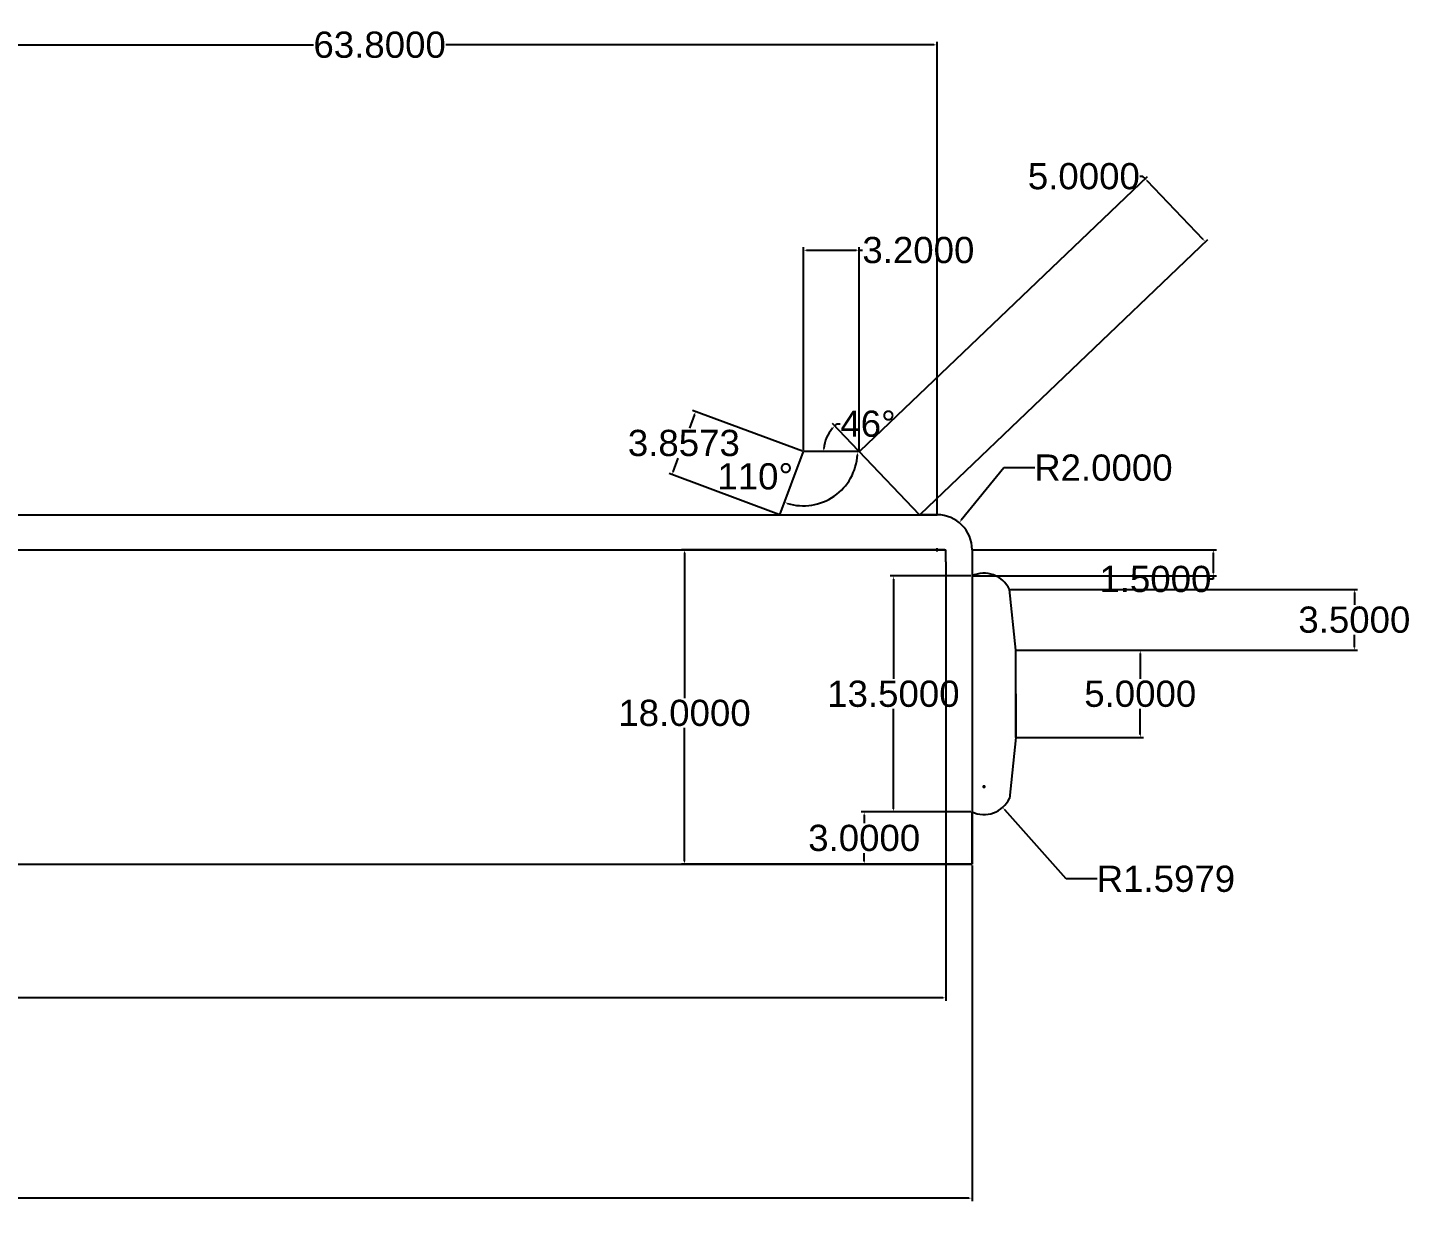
# Model space of a CAD drawing. Header units: inches. Extents: x 69 to 282, y 22 to 90.
# Drawn here: x 203.2 to 282.3, y 21.6 to 89.6 of the extents above; entities that cross this region are included whole.
import ezdxf

# ---------------------------------------------------------------- set-up
doc = ezdxf.new("R2010")
doc.units = ezdxf.units.IN
doc.header["$MEASUREMENT"] = 0
doc.layers.add('Mesurements', color=254, linetype='Continuous')
doc.layers.add('Slide', color=150, linetype='Continuous')
doc.styles.get("Standard").update_dxf_attribs({"font": 'arial.ttf'})
doc.dimstyles.get("Standard").update_dxf_attribs({"dimtxt": 1.5, "dimasz": 0.18, "dimexe": 0.18, "dimexo": 0.0625, "dimgap": 0.09, "dimtad": 0, "dimtih": 1, "dimtoh": 1, "dimdec": 4, "dimzin": 0, "dimdsep": 46, "dimtxsty": 'Standard', "dimcen": 0.09, "dimadec": 0, "dimazin": 0, "dimtfac": 1, "dimtdec": 4, "dimtofl": 0, "dimtmove": 0, "dimatfit": 3, "dimfxl": 1, "dimtolj": 1, "dimtzin": 0, "dimarcsym": 0})

# ---------------------------------------------------------------- blocks, each defined once
blk = doc.blocks.new('*D46')
at = {"layer": 'Defpoints', "color": 0, "transparency": 16777216}
for p in [(86.212, 41.706), (257.212, 41.706), (257.212, 22.6)]:
    blk.add_point(p, dxfattribs=at)
at = {"layer": 'Mesurements', "color": 0, "lineweight": -2, "transparency": 16777216}
for p, q in [((86.212, 41.644), (86.212, 22.42)), ((257.212, 41.644), (257.212, 22.42)), ((86.392, 22.6), (167.416, 22.6)), ((257.032, 22.6), (176.008, 22.6))]:
    blk.add_line(p, q, dxfattribs=at)
at = {"layer": 'Mesurements', "color": 0, "transparency": 16777216}
for points in [[(86.392, 22.63), (86.392, 22.57), (86.212, 22.6)], [(257.032, 22.63), (257.032, 22.57), (257.212, 22.6)]]:
    blk.add_solid(points, dxfattribs=at)
at = {"layer": 'Mesurements', "color": 0, "transparency": 16777216, "insert": (171.712, 22.6), "char_height": 1.5, "attachment_point": 5}
blk.add_mtext('\\A1;171.0000', dxfattribs=at)
blk = doc.blocks.new('*D53')
at = {"layer": 'Defpoints', "color": 0, "transparency": 16777216}
for p in [(127.712, 41.706), (255.712, 41.706), (255.712, 34.063)]:
    blk.add_point(p, dxfattribs=at)
at = {"layer": 'Mesurements', "color": 0, "lineweight": -2, "transparency": 16777216}
for p, q in [((127.712, 41.644), (127.712, 33.883)), ((255.712, 41.644), (255.712, 33.883)), ((127.892, 34.063), (187.416, 34.063)), ((255.532, 34.063), (196.008, 34.063))]:
    blk.add_line(p, q, dxfattribs=at)
at = {"layer": 'Mesurements', "color": 0, "transparency": 16777216}
for points in [[(127.892, 34.093), (127.892, 34.033), (127.712, 34.063)], [(255.532, 34.093), (255.532, 34.033), (255.712, 34.063)]]:
    blk.add_solid(points, dxfattribs=at)
at = {"layer": 'Mesurements', "color": 0, "transparency": 16777216, "insert": (191.712, 34.063), "char_height": 1.5, "attachment_point": 5}
blk.add_mtext('\\A1;128.0000', dxfattribs=at)
blk = doc.blocks.new('*D45')
at = {"layer": 'Defpoints', "color": 0, "transparency": 16777216}
for p in [(256.474, 61.258), (255.212, 59.706)]:
    blk.add_point(p, dxfattribs=at)
at = {"layer": 'Mesurements', "color": 0, "lineweight": -2, "transparency": 16777216}
for p, q in [((259.03, 64.398), (256.588, 61.397)), ((260.806, 64.398), (259.03, 64.398)), ((255.122, 59.706), (255.302, 59.706)), ((255.212, 59.616), (255.212, 59.796))]:
    blk.add_line(p, q, dxfattribs=at)
at = {"layer": 'Mesurements', "color": 0, "transparency": 16777216}
blk.add_solid([(256.565, 61.416), (256.611, 61.378), (256.474, 61.258)], dxfattribs=at)
at = {"layer": 'Mesurements', "color": 0, "transparency": 16777216, "insert": (264.725, 64.398), "char_height": 1.5, "attachment_point": 5}
blk.add_mtext('\\A1;R2.0000', dxfattribs=at)
blk = doc.blocks.new('*D55')
at = {"layer": 'Defpoints', "color": 0, "transparency": 16777216}
for p in [(259.342, 57.437), (259.712, 53.956), (279.083, 53.956)]:
    blk.add_point(p, dxfattribs=at)
at = {"layer": 'Mesurements', "color": 0, "lineweight": -2, "transparency": 16777216}
for p, q in [((259.405, 57.437), (279.263, 57.437)), ((279.083, 57.257), (279.083, 56.553)), ((279.083, 54.136), (279.083, 54.84)), ((259.774, 53.956), (279.263, 53.956))]:
    blk.add_line(p, q, dxfattribs=at)
at = {"layer": 'Mesurements', "color": 0, "transparency": 16777216}
for points in [[(279.053, 57.257), (279.113, 57.257), (279.083, 57.437)], [(279.053, 54.136), (279.113, 54.136), (279.083, 53.956)]]:
    blk.add_solid(points, dxfattribs=at)
at = {"layer": 'Mesurements', "color": 0, "transparency": 16777216, "insert": (279.083, 55.697), "char_height": 1.5, "width": 6.5198, "attachment_point": 5}
blk.add_mtext('\\A1;3.5000', dxfattribs=at)
blk = doc.blocks.new('*D56')
at = {"layer": 'Defpoints', "color": 0, "transparency": 16777216}
for p in [(259.712, 53.956), (266.834, 53.956), (259.712, 48.956)]:
    blk.add_point(p, dxfattribs=at)
at = {"layer": 'Mesurements', "color": 0, "lineweight": -2, "transparency": 16777216}
for p, q in [((259.774, 53.956), (267.014, 53.956)), ((266.834, 53.776), (266.834, 52.312)), ((266.834, 49.136), (266.834, 50.6)), ((259.774, 48.956), (267.014, 48.956))]:
    blk.add_line(p, q, dxfattribs=at)
at = {"layer": 'Mesurements', "color": 0, "transparency": 16777216}
for points in [[(266.804, 53.776), (266.864, 53.776), (266.834, 53.956)], [(266.804, 49.136), (266.864, 49.136), (266.834, 48.956)]]:
    blk.add_solid(points, dxfattribs=at)
at = {"layer": 'Mesurements', "color": 0, "transparency": 16777216, "insert": (266.834, 51.456), "char_height": 1.5, "attachment_point": 5}
blk.add_mtext('\\A1;5.0000', dxfattribs=at)
blk = doc.blocks.new('*D57')
at = {"layer": 'Defpoints', "color": 0, "transparency": 16777216}
for p in [(257.894, 46.151), (258.957, 44.958)]:
    blk.add_point(p, dxfattribs=at)
at = {"layer": 'Mesurements', "color": 0, "lineweight": -2, "transparency": 16777216}
for p, q in [((257.804, 46.151), (257.984, 46.151)), ((257.894, 46.061), (257.894, 46.241)), ((262.599, 40.867), (259.077, 44.823)), ((264.377, 40.867), (262.599, 40.867))]:
    blk.add_line(p, q, dxfattribs=at)
at = {"layer": 'Mesurements', "color": 0, "transparency": 16777216}
blk.add_solid([(259.099, 44.843), (259.054, 44.803), (258.957, 44.958)], dxfattribs=at)
at = {"layer": 'Mesurements', "color": 0, "transparency": 16777216, "insert": (268.3, 40.867), "char_height": 1.5, "attachment_point": 5}
blk.add_mtext('\\A1;R1.5979', dxfattribs=at)
blk = doc.blocks.new('*D60')
at = {"layer": 'Defpoints', "color": 0, "transparency": 16777216}
for p in [(255.212, 88.601), (191.412, 61.706), (255.212, 61.706)]:
    blk.add_point(p, dxfattribs=at)
at = {"layer": 'Mesurements', "color": 0, "lineweight": -2, "transparency": 16777216}
for p, q in [((191.412, 61.769), (191.412, 88.781)), ((255.212, 61.769), (255.212, 88.781)), ((191.592, 88.601), (219.524, 88.601)), ((255.032, 88.601), (227.1, 88.601))]:
    blk.add_line(p, q, dxfattribs=at)
at = {"layer": 'Mesurements', "color": 0, "transparency": 16777216}
for points in [[(191.592, 88.631), (191.592, 88.571), (191.412, 88.601)], [(255.032, 88.631), (255.032, 88.571), (255.212, 88.601)]]:
    blk.add_solid(points, dxfattribs=at)
at = {"layer": 'Mesurements', "color": 0, "transparency": 16777216, "insert": (223.312, 88.601), "char_height": 1.5, "attachment_point": 5}
blk.add_mtext('\\A1;63.8000', dxfattribs=at)
blk = doc.blocks.new('*D61')
at = {"layer": 'Defpoints', "color": 0, "transparency": 16777216}
for p in [(267.109, 80.947), (250.757, 65.321), (254.212, 61.706)]:
    blk.add_point(p, dxfattribs=at)
at = {"layer": 'Mesurements', "color": 0, "lineweight": -2, "transparency": 16777216}
for p, q in [((250.803, 65.364), (267.239, 81.071)), ((266.985, 81.077), (266.805, 81.077)), ((267.109, 80.947), (266.985, 81.077)), ((270.439, 77.462), (267.234, 80.816)), ((254.257, 61.749), (270.694, 77.456))]:
    blk.add_line(p, q, dxfattribs=at)
at = {"layer": 'Mesurements', "color": 0, "transparency": 16777216}
for points in [[(267.255, 80.837), (267.212, 80.796), (267.109, 80.947)], [(270.461, 77.482), (270.418, 77.441), (270.564, 77.332)]]:
    blk.add_solid(points, dxfattribs=at)
at = {"layer": 'Mesurements', "color": 0, "transparency": 16777216, "insert": (263.604, 81.077), "char_height": 1.5, "attachment_point": 5}
blk.add_mtext('\\A1;5.0000', dxfattribs=at)
blk = doc.blocks.new('*D62')
at = {"layer": 'Defpoints', "color": 0, "transparency": 16777216}
for p in [(250.757, 76.85), (247.557, 65.321), (250.757, 65.321)]:
    blk.add_point(p, dxfattribs=at)
at = {"layer": 'Mesurements', "color": 0, "lineweight": -2, "transparency": 16777216}
for p, q in [((247.557, 65.384), (247.557, 77.03)), ((247.737, 76.85), (250.577, 76.85)), ((250.757, 65.384), (250.757, 77.03)), ((250.757, 76.85), (250.937, 76.85))]:
    blk.add_line(p, q, dxfattribs=at)
at = {"layer": 'Mesurements', "color": 0, "transparency": 16777216}
for points in [[(247.737, 76.88), (247.737, 76.82), (247.557, 76.85)], [(250.577, 76.88), (250.577, 76.82), (250.757, 76.85)]]:
    blk.add_solid(points, dxfattribs=at)
at = {"layer": 'Mesurements', "color": 0, "transparency": 16777216, "insert": (254.138, 76.85), "char_height": 1.5, "attachment_point": 5}
blk.add_mtext('\\A1;3.2000', dxfattribs=at)
blk = doc.blocks.new('*D63')
at = {"layer": 'Defpoints', "color": 0, "transparency": 16777216}
for p in [(247.557, 65.321), (240.046, 64.001), (246.212, 61.706)]:
    blk.add_point(p, dxfattribs=at)
at = {"layer": 'Mesurements', "color": 0, "lineweight": -2, "transparency": 16777216}
for p, q in [((241.329, 67.448), (241.038, 66.665)), ((247.499, 65.343), (241.223, 67.679)), ((240.109, 64.17), (240.401, 64.952)), ((246.153, 61.728), (239.878, 64.064))]:
    blk.add_line(p, q, dxfattribs=at)
at = {"layer": 'Mesurements', "color": 0, "transparency": 16777216}
for points in [[(241.301, 67.458), (241.357, 67.437), (241.392, 67.616)], [(240.081, 64.181), (240.137, 64.16), (240.046, 64.001)]]:
    blk.add_solid(points, dxfattribs=at)
at = {"layer": 'Mesurements', "color": 0, "transparency": 16777216, "insert": (240.719, 65.809), "char_height": 1.5, "attachment_point": 5}
blk.add_mtext('\\A1;3.8573', dxfattribs=at)
blk = doc.blocks.new('*D78')
at = {"layer": 'Defpoints', "color": 0, "transparency": 16777216}
for p in [(255.712, 59.706), (240.757, 41.706), (255.712, 41.706)]:
    blk.add_point(p, dxfattribs=at)
at = {"layer": 'Mesurements', "color": 0, "lineweight": -2, "transparency": 16777216}
for p, q in [((255.649, 59.706), (240.577, 59.706)), ((240.757, 59.526), (240.757, 51.218)), ((240.757, 41.886), (240.757, 49.506)), ((255.649, 41.706), (240.577, 41.706))]:
    blk.add_line(p, q, dxfattribs=at)
at = {"layer": 'Mesurements', "color": 0, "transparency": 16777216}
for points in [[(240.727, 59.526), (240.787, 59.526), (240.757, 59.706)], [(240.727, 41.886), (240.787, 41.886), (240.757, 41.706)]]:
    blk.add_solid(points, dxfattribs=at)
at = {"layer": 'Mesurements', "color": 0, "transparency": 16777216, "insert": (240.757, 50.362), "char_height": 1.5, "attachment_point": 5}
blk.add_mtext('\\A1;18.0000', dxfattribs=at)
blk = doc.blocks.new('*D79')
at = {"layer": 'Defpoints', "color": 0, "transparency": 16777216}
for p in [(257.212, 44.706), (251.038, 41.706), (257.212, 41.706)]:
    blk.add_point(p, dxfattribs=at)
at = {"layer": 'Mesurements', "color": 0, "lineweight": -2, "transparency": 16777216}
for p, q in [((257.149, 44.706), (250.858, 44.706)), ((251.038, 44.526), (251.038, 44.063)), ((251.038, 41.886), (251.038, 42.35)), ((257.149, 41.706), (250.858, 41.706))]:
    blk.add_line(p, q, dxfattribs=at)
at = {"layer": 'Mesurements', "color": 0, "transparency": 16777216}
for points in [[(251.008, 44.526), (251.068, 44.526), (251.038, 44.706)], [(251.008, 41.886), (251.068, 41.886), (251.038, 41.706)]]:
    blk.add_solid(points, dxfattribs=at)
at = {"layer": 'Mesurements', "color": 0, "transparency": 16777216, "insert": (251.038, 43.206), "char_height": 1.5, "attachment_point": 5}
blk.add_mtext('\\A1;3.0000', dxfattribs=at)
blk = doc.blocks.new('*D80')
at = {"layer": 'Defpoints', "color": 0, "transparency": 16777216}
for p in [(257.212, 59.706), (257.212, 58.206), (271.011, 58.206)]:
    blk.add_point(p, dxfattribs=at)
at = {"layer": 'Mesurements', "color": 0, "lineweight": -2, "transparency": 16777216}
for p, q in [((257.275, 59.706), (271.191, 59.706)), ((271.011, 59.526), (271.011, 58.386)), ((257.274, 58.206), (271.191, 58.206)), ((271.011, 58.026), (270.831, 58.026)), ((271.011, 58.206), (271.011, 58.026))]:
    blk.add_line(p, q, dxfattribs=at)
at = {"layer": 'Mesurements', "color": 0, "transparency": 16777216}
for points in [[(270.981, 59.526), (271.041, 59.526), (271.011, 59.706)], [(270.981, 58.386), (271.041, 58.386), (271.011, 58.206)]]:
    blk.add_solid(points, dxfattribs=at)
at = {"layer": 'Mesurements', "color": 0, "transparency": 16777216, "insert": (267.7, 58.026), "char_height": 1.5, "attachment_point": 5}
blk.add_mtext('\\A1;1.5000', dxfattribs=at)
blk = doc.blocks.new('*D81')
at = {"layer": 'Defpoints', "color": 0, "transparency": 16777216}
for p in [(257.212, 58.206), (252.709, 44.706), (257.212, 44.706)]:
    blk.add_point(p, dxfattribs=at)
at = {"layer": 'Mesurements', "color": 0, "lineweight": -2, "transparency": 16777216}
for p, q in [((257.149, 58.206), (252.529, 58.206)), ((252.709, 58.026), (252.709, 52.313)), ((252.709, 44.886), (252.709, 50.6)), ((257.149, 44.706), (252.529, 44.706))]:
    blk.add_line(p, q, dxfattribs=at)
at = {"layer": 'Mesurements', "color": 0, "transparency": 16777216}
for points in [[(252.679, 58.026), (252.739, 58.026), (252.709, 58.206)], [(252.679, 44.886), (252.739, 44.886), (252.709, 44.706)]]:
    blk.add_solid(points, dxfattribs=at)
at = {"layer": 'Mesurements', "color": 0, "transparency": 16777216, "insert": (252.709, 51.456), "char_height": 1.5, "attachment_point": 5}
blk.add_mtext('\\A1;13.5000', dxfattribs=at)
blk = doc.blocks.new('*D83')
at = {"layer": 'Defpoints', "color": 0, "transparency": 16777216}
for p in [(247.557, 65.321), (247.557, 65.321), (250.757, 65.321), (250.039, 63.464), (246.212, 61.706)]:
    blk.add_point(p, dxfattribs=at)
at = {"layer": 'Mesurements', "color": 0, "lineweight": -2, "transparency": 16777216}
blk.add_arc((247.557, 65.321), 3.099, 252.90966, 356.672, dxfattribs=at)
at = {"layer": 'Mesurements', "color": 0, "transparency": 16777216}
for points in [[(250.622, 65.142), (250.682, 65.14), (250.657, 65.321)], [(246.637, 62.33), (246.656, 62.387), (246.476, 62.417)]]:
    blk.add_solid(points, dxfattribs=at)
at = {"layer": 'Mesurements', "color": 0, "transparency": 16777216, "insert": (244.804, 63.898), "char_height": 1.5, "attachment_point": 5}
blk.add_mtext('\\A1;110°', dxfattribs=at)
blk = doc.blocks.new('*D84')
at = {"layer": 'Defpoints', "color": 0, "transparency": 16777216}
for p in [(248.795, 65.863), (247.557, 65.321), (250.757, 65.321), (250.757, 65.321), (254.212, 61.706)]:
    blk.add_point(p, dxfattribs=at)
at = {"layer": 'Mesurements', "color": 0, "lineweight": -2, "transparency": 16777216}
for p, q in [((250.714, 65.366), (249.227, 66.923)), ((249.487, 66.911), (249.667, 66.911))]:
    blk.add_line(p, q, dxfattribs=at)
for start, end in [(138.76614, 174.93203), (128.6302, 133.69817)]:
    blk.add_arc((250.757, 65.321), 2.036, start, end, dxfattribs=at)
at = {"layer": 'Mesurements', "color": 0, "transparency": 16777216}
for points in [[(249.205, 66.684), (249.248, 66.642), (249.351, 66.793)], [(248.76, 65.5), (248.7, 65.502), (248.722, 65.321)]]:
    blk.add_solid(points, dxfattribs=at)
at = {"layer": 'Mesurements', "color": 0, "transparency": 16777216, "insert": (251.258, 66.911), "char_height": 1.5, "attachment_point": 5}
blk.add_mtext('\\A1;46°', dxfattribs=at)

msp = doc.modelspace()

# ---------------------------------------------------------------- linework, layer by layer
at = {"layer": 'Slide'}
for p, q in [((246.21168, 61.70629), (247.55738, 65.32123)), ((250.75738, 65.32123), (247.55738, 65.32123)), ((254.21168, 61.70629), (250.75738, 65.32123)), ((191.41168, 61.70629), (255.2121, 61.70629)), ((255.2121, 61.70629), (254.21168, 61.70629)), ((191.41168, 59.70629), (255.71168, 59.70629)), ((255.71168, 59.00629), (255.71168, 59.70629)), ((257.21169, 59.70625), (257.21168, 41.70629)), ((257.21169, 59.70625), (257.2121, 59.70625)), ((255.71168, 59.00629), (255.71168, 41.70629)), ((259.71168, 53.95629), (259.34246, 57.43676)), ((259.71168, 48.95629), (259.71168, 53.95629)), ((259.71168, 51.45629), (259.71168, 48.95629)), ((259.71168, 48.95629), (259.34246, 45.47581)), ((257.21168, 41.70629), (257.21168, 44.70629)), ((257.21168, 44.70629), (257.21175, 44.70629)), ((127.71168, 41.70629), (255.71168, 41.70629)), ((255.71168, 41.70629), (257.21168, 41.70629))]:
    msp.add_line(p, q, dxfattribs=at)
for centre, radius, start, end in [((255.2121, 59.70629), 2, 0, 90), ((257.89427, 56.76151), 1.59788, 24.9981944, 115.2862687), ((257.89427, 46.15106), 1.59788, 244.7137313, 335.0018056)]:
    msp.add_arc(centre, radius, start, end, dxfattribs=at)

# ---------------------------------------------------------------- dimensions: what is measured, and where the dimension line sits
at = {"layer": 'Mesurements'}
dim = msp.add_linear_dim(base=(255.2121, 88.60131), p1=(191.41168, 61.70629), p2=(255.2121, 61.70629), text='63.8000', dimstyle='Standard', dxfattribs=at)
dim.commit()
dim.dimension.update_dxf_attribs({"geometry": '*D60', "text_midpoint": (223.31189, 88.60131)})
for p1, p2, distance, picture, middle in [((254.21168, 61.70629), (250.75738, 65.32123), -22.61715, '*D61', (263.60397, 81.07664)), ((247.55738, 65.32123), (246.21168, 61.70629), -6.57855, '*D63', (240.7193, 65.80883)), ((257.21175, 58.20629), (257.21168, 44.70629), -4.50251, '*D81', (252.70921, 51.45631))]:
    dim = msp.add_aligned_dim(p1=p1, p2=p2, distance=distance, dimstyle='Standard', dxfattribs=at)
    dim.commit()
    dim.dimension.update_dxf_attribs({"geometry": picture, "text_midpoint": middle})
for base, p1, p2, picture, middle in [((250.75738, 76.84966), (247.55738, 65.32123), (250.75738, 65.32123), '*D62', (254.13788, 76.84966)), ((257.21168, 22.59956), (86.21168, 41.70629), (257.21168, 41.70612), '*D46', (171.71168, 22.59956)), ((255.71168, 34.06316), (127.71168, 41.70629), (255.71168, 41.70629), '*D53', (191.71168, 34.06316))]:
    dim = msp.add_linear_dim(base=base, p1=p1, p2=p2, dimstyle='Standard', dxfattribs=at)
    dim.commit()
    dim.dimension.update_dxf_attribs({"geometry": picture, "text_midpoint": middle})
dim = msp.add_angular_dim_2l(base=(248.79514, 65.86297), line1=((254.21168, 61.70629), (250.75738, 65.32123)), line2=((250.75738, 65.32123), (247.55738, 65.32123)), dimstyle='Standard', dxfattribs=at)
dim.commit()
dim.dimension.update_dxf_attribs({"geometry": '*D84', "text_midpoint": (251.25808, 66.91146)})
dim = msp.add_angular_dim_2l(base=(250.03894, 63.46437), line1=((250.75738, 65.32123), (247.55738, 65.32123)), line2=((246.21168, 61.70629), (247.55738, 65.32123)), dimstyle='Standard', dxfattribs=at)
dim.commit()
dim.dimension.update_dxf_attribs({"geometry": '*D83', "text_midpoint": (244.80436, 63.89752), "dimtype": 162})
for center, mpoint, picture, middle in [((255.2121, 59.70629), (256.47434, 61.25765), '*D45', (264.72465, 64.39823)), ((257.89427, 46.15106), (258.95682, 44.95767), '*D57', (268.29961, 40.86691))]:
    dim = msp.add_radius_dim(center=center, mpoint=mpoint, dimstyle='Standard', dxfattribs=at)
    dim.commit()
    dim.dimension.update_dxf_attribs({"geometry": picture, "text_midpoint": middle, "dimtype": 164})
dim = msp.add_linear_dim(base=(240.75688, 41.70629), p1=(255.71168, 59.70629), p2=(255.71168, 41.70629), angle=90, dimstyle='Standard', dxfattribs=at)
dim.commit()
dim.dimension.update_dxf_attribs({"geometry": '*D78', "text_midpoint": (240.75688, 50.36228), "dimtype": 160})
for base, p1, p2, picture, middle in [((271.01085, 58.20629), (257.2121, 59.70629), (257.21175, 58.20629), '*D80', (267.70043, 58.02629)), ((266.83433, 53.95629), (259.71168, 48.95629), (259.71168, 53.95629), '*D56', (266.83433, 51.45629)), ((251.03836, 41.70629), (257.21168, 44.70629), (257.21168, 41.70629), '*D79', (251.03836, 43.20629))]:
    dim = msp.add_linear_dim(base=base, p1=p1, p2=p2, angle=90, dimstyle='Standard', dxfattribs=at)
    dim.commit()
    dim.dimension.update_dxf_attribs({"geometry": picture, "text_midpoint": middle})
dim = msp.add_linear_dim(base=(279.08335, 53.95629), p1=(259.34246, 57.43676), p2=(259.71168, 53.95629), angle=90, text='3.5000', dimstyle='Standard', dxfattribs=at)
dim.commit()
dim.dimension.update_dxf_attribs({"geometry": '*D55', "text_midpoint": (279.08335, 55.69652)})

doc.saveas('drawing.dxf')
